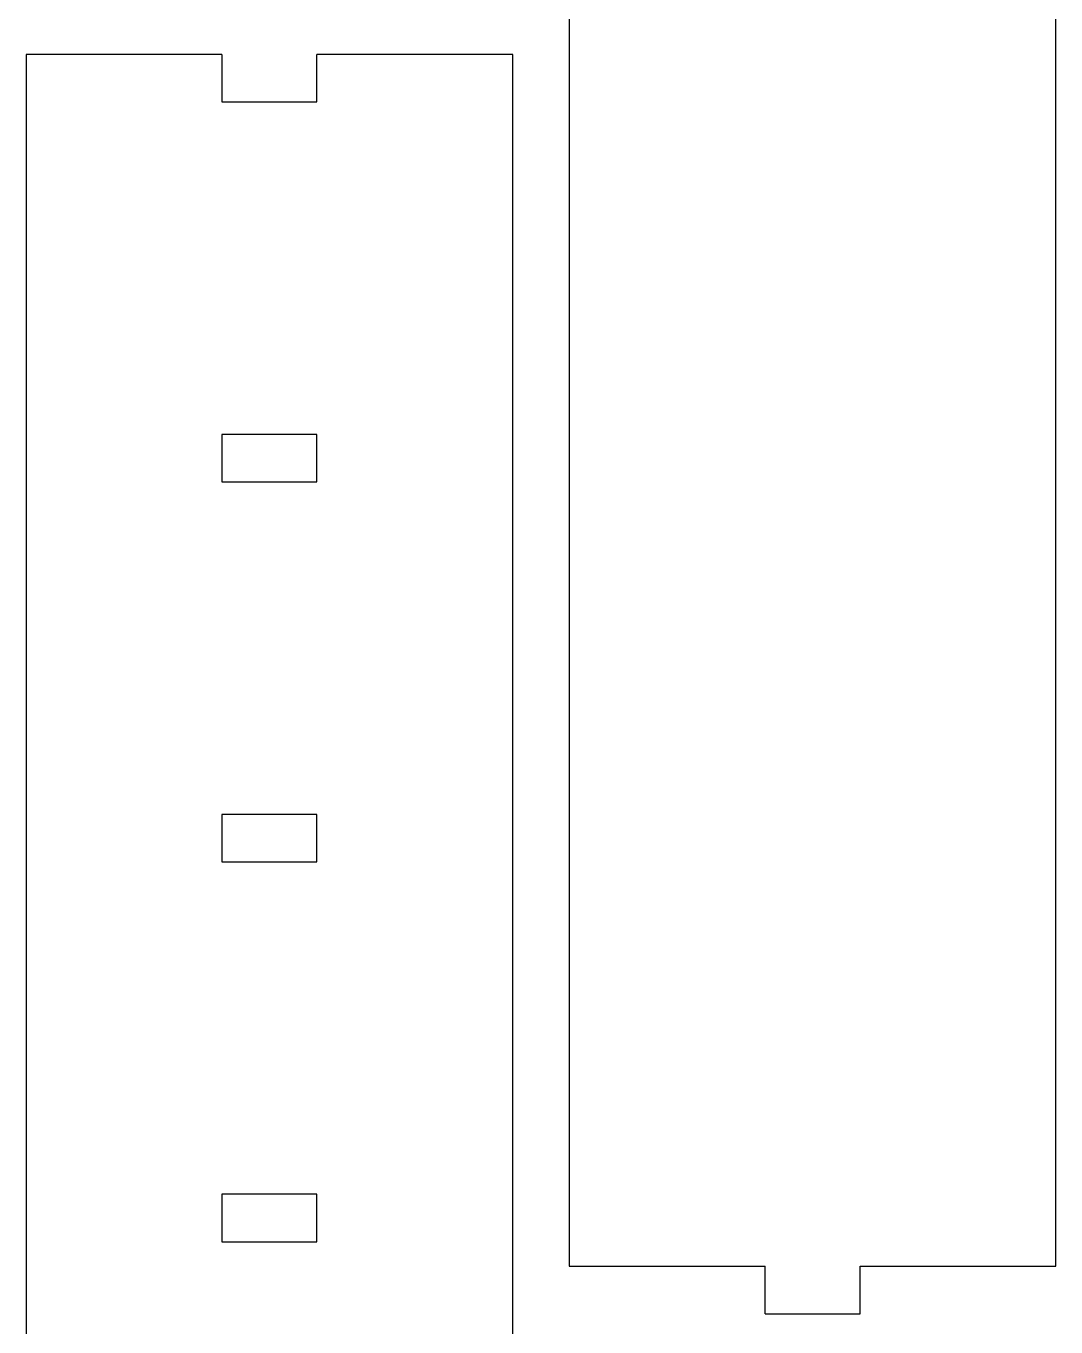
# Model space of a CAD drawing. Header units: millimetres. Extents: x -3928 to -434, y -548 to 1409.
# Drawn here: x -3357.7 to -3249.3, y 531.7 to 668.7 of the extents above; entities that cross this region are included whole.
import ezdxf

# ---------------------------------------------------------------- set-up
doc = ezdxf.new("R2010")
doc.units = ezdxf.units.MM
doc.header["$MEASUREMENT"] = 0
doc.layers.add('layer 1', color=7, linetype='Continuous')

msp = doc.modelspace()

# ---------------------------------------------------------------- linework, layer by layer
at = {"layer": 'layer 1', "color": 1, "lineweight": 25}
for points in [[(-3300.5007, 674.7758), (-3300.5007, 674.7758), (-3300.5007, 538.109), (-3300.5007, 538.109)], [(-3249.2506, 538.109), (-3249.2506, 538.109), (-3249.2506, 674.7758), (-3249.2506, 674.7758)], [(-3357.7161, 665.6938), (-3357.7161, 665.6938), (-3357.7161, 505.6939), (-3357.7161, 505.6939)], [(-3337.0913, 665.6938), (-3337.0913, 665.6938), (-3357.7161, 665.6938), (-3357.7161, 665.6938)], [(-3337.0913, 665.6938), (-3337.0913, 665.6938), (-3337.0913, 660.6939), (-3337.0913, 660.6939)], [(-3327.0911, 660.6939), (-3327.0911, 660.6939), (-3327.0911, 665.6938), (-3327.0911, 665.6938)], [(-3306.4663, 665.6938), (-3306.4663, 665.6938), (-3327.0911, 665.6938), (-3327.0911, 665.6938)], [(-3306.4663, 505.6939), (-3306.4663, 505.6939), (-3306.4663, 665.6938), (-3306.4663, 665.6938)], [(-3337.0913, 660.6939), (-3337.0913, 660.6939), (-3327.0911, 660.6939), (-3327.0911, 660.6939)], [(-3327.0911, 625.6937), (-3327.0911, 625.6937), (-3337.0913, 625.6937), (-3337.0913, 625.6937)], [(-3337.0913, 625.6937), (-3337.0913, 625.6937), (-3337.0913, 620.6938), (-3337.0913, 620.6938)], [(-3327.0911, 620.6938), (-3327.0911, 620.6938), (-3327.0911, 625.6937), (-3327.0911, 625.6937)], [(-3337.0913, 620.6938), (-3337.0913, 620.6938), (-3327.0911, 620.6938), (-3327.0911, 620.6938)], [(-3327.0911, 585.6937), (-3327.0911, 585.6937), (-3337.0913, 585.6937), (-3337.0913, 585.6937)], [(-3337.0913, 585.6937), (-3337.0913, 585.6937), (-3337.0913, 580.6938), (-3337.0913, 580.6938)], [(-3327.0911, 580.6938), (-3327.0911, 580.6938), (-3327.0911, 585.6937), (-3327.0911, 585.6937)], [(-3337.0913, 580.6938), (-3337.0913, 580.6938), (-3327.0911, 580.6938), (-3327.0911, 580.6938)], [(-3327.0911, 545.694), (-3327.0911, 545.694), (-3337.0913, 545.694), (-3337.0913, 545.694)], [(-3337.0913, 545.694), (-3337.0913, 545.694), (-3337.0913, 540.6937), (-3337.0913, 540.6937)], [(-3327.0911, 540.6937), (-3327.0911, 540.6937), (-3327.0911, 545.694), (-3327.0911, 545.694)], [(-3337.0913, 540.6937), (-3337.0913, 540.6937), (-3327.0911, 540.6937), (-3327.0911, 540.6937)], [(-3300.5007, 538.109), (-3300.5007, 538.109), (-3279.8756, 538.109), (-3279.8756, 538.109)], [(-3279.8756, 533.1091), (-3279.8756, 533.1091), (-3279.8756, 538.109), (-3279.8756, 538.109)], [(-3269.8754, 538.109), (-3269.8754, 538.109), (-3249.2506, 538.109), (-3249.2506, 538.109)], [(-3269.8754, 533.1091), (-3269.8754, 533.1091), (-3269.8754, 538.109), (-3269.8754, 538.109)], [(-3279.8756, 533.1091), (-3279.8756, 533.1091), (-3269.8754, 533.1091), (-3269.8754, 533.1091)]]:
    msp.add_open_spline(points, degree=3, dxfattribs=at)

doc.saveas('drawing.dxf')
